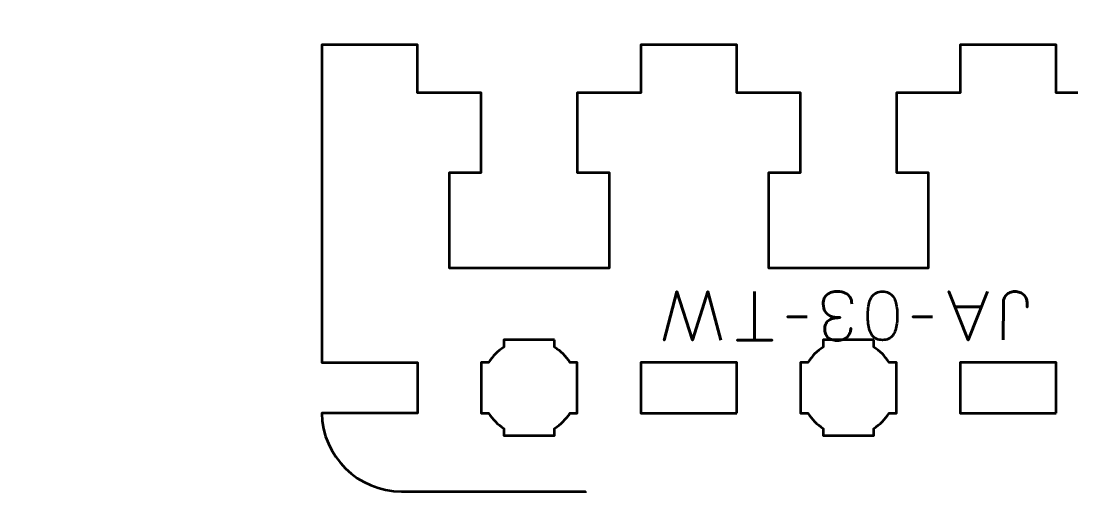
# Model space of a CAD drawing. Header units: centimetres. Extents: x -21 to 0, y -29.7 to 0.
# Drawn here: x -17.58 to -11, y -13.57 to -10.65 of the extents above; entities that cross this region are included whole.
import ezdxf

# ---------------------------------------------------------------- set-up
doc = ezdxf.new("R2010")
doc.units = ezdxf.units.CM
doc.header["$MEASUREMENT"] = 0
doc.layers.add('Layer 1', color=7, linetype='Continuous')

msp = doc.modelspace()

# ---------------------------------------------------------------- linework, layer by layer
at = {"layer": 'Layer 1', "color": 1, "lineweight": 53}
msp.add_open_spline([(-21.00003, -29.19995), (-21.00003, -29.19995), (-21.00003, -3.49992), (-21.00003, -3.49992), (-21.00003, -3.49992), (-21.00003, -3.41709), (-20.93286, -3.34992), (-20.85003, -3.34992), (-20.85003, -3.34992), (-20.7672, -3.34992), (-20.70003, -3.28275), (-20.70003, -3.19992), (-20.70003, -3.19992), (-20.70003, -3.11709), (-20.7672, -3.04992), (-20.85003, -3.04992), (-20.85003, -3.04992), (-20.93286, -3.04992), (-21.00003, -2.98275), (-21.00003, -2.89992), (-21.00003, -2.89992), (-21.00003, -2.81709), (-20.93286, -2.74992), (-20.85003, -2.74992), (-20.85003, -2.74992), (-20.7672, -2.74992), (-20.70003, -2.68275), (-20.70003, -2.59992), (-20.70003, -2.59992), (-20.70003, -2.51709), (-20.7672, -2.44992), (-20.85003, -2.44992), (-20.85003, -2.44992), (-20.93286, -2.44992), (-21.00003, -2.38275), (-21.00003, -2.29992), (-21.00003, -2.29992), (-21.00003, -2.21709), (-20.93286, -2.14992), (-20.85003, -2.14992), (-20.85003, -2.14992), (-20.7672, -2.14992), (-20.70003, -2.08275), (-20.70003, -1.99992), (-20.70003, -1.99992), (-20.70003, -1.91709), (-20.7672, -1.84992), (-20.85003, -1.84992), (-20.85003, -1.84992), (-20.93286, -1.84992), (-21.00003, -1.78275), (-21.00003, -1.69992), (-21.00003, -1.69992), (-21.00003, -1.61709), (-20.93286, -1.54992), (-20.85003, -1.54992), (-20.85003, -1.54992), (-20.7672, -1.54992), (-20.70003, -1.48275), (-20.70003, -1.39992), (-20.70003, -1.39992), (-20.70003, -1.31709), (-20.7672, -1.24992), (-20.85003, -1.24992), (-20.85003, -1.24992), (-20.93286, -1.24992), (-21.00003, -1.18275), (-21.00003, -1.09992), (-21.00003, -1.09992), (-21.00003, -1.09992), (-21.00003, -0.49992), (-21.00003, -0.49992), (-21.00003, -0.49992), (-21.00003, -0.22295), (-20.77694, 0.00004), (-20.49994, 0.00004), (-20.49994, 0.00004), (-20.49994, 0.00004), (-0.50008, 0.00004), (-0.50008, 0.00004), (-0.50008, 0.00004), (-0.22294, 0.00004), (0.00002, -0.22295), (0.00002, -0.49992), (0.00002, -0.49992), (0.00002, -0.49992), (0.00002, -29.19995), (0.00002, -29.19995), (0.00002, -29.19995), (0.00002, -29.47695), (-0.22294, -29.70004), (-0.50008, -29.70004), (-0.50008, -29.70004), (-0.50008, -29.70004), (-20.49994, -29.70004), (-20.49994, -29.70004), (-20.49994, -29.70004), (-20.77694, -29.70004), (-21.00003, -29.47695), (-21.00003, -29.19995)], degree=3, knots=[0, 0, 0, 0, 0.04, 0.04, 0.04, 0.04, 0.08, 0.08, 0.08, 0.08, 0.12, 0.12, 0.12, 0.12, 0.16, 0.16, 0.16, 0.16, 0.2, 0.2, 0.2, 0.2, 0.24, 0.24, 0.24, 0.24, 0.28, 0.28, 0.28, 0.28, 0.32, 0.32, 0.32, 0.32, 0.36, 0.36, 0.36, 0.36, 0.4, 0.4, 0.4, 0.4, 0.44, 0.44, 0.44, 0.44, 0.48, 0.48, 0.48, 0.48, 0.52, 0.52, 0.52, 0.52, 0.56, 0.56, 0.56, 0.56, 0.6, 0.6, 0.6, 0.6, 0.64, 0.64, 0.64, 0.64, 0.68, 0.68, 0.68, 0.68, 0.72, 0.72, 0.72, 0.72, 0.76, 0.76, 0.76, 0.76, 0.8, 0.8, 0.8, 0.8, 0.84, 0.84, 0.84, 0.84, 0.88, 0.88, 0.88, 0.88, 0.92, 0.92, 0.92, 0.92, 0.96, 0.96, 0.96, 0.96, 1, 1, 1, 1], dxfattribs=at)
at = {"layer": 'Layer 1', "lineweight": 53}
for points, knots in [([(-11.24995, -15.59999), (-10.97386, -15.59999), (-10.74995, -15.37608), (-10.74995, -15.09999), (-10.74995, -15.09999), (-10.74995, -15.09999), (-10.74995, -13.59999), (-10.74995, -13.59999), (-10.74995, -13.59999), (-10.74995, -13.59999), (-9.5999, -13.59999), (-9.5999, -13.59999), (-9.5999, -13.59999), (-9.32674, -13.59999), (-9.10468, -13.38079), (-9.1, -13.10874), (-9.1, -13.10874), (-9.1, -13.10874), (-9.6999, -13.10874), (-9.6999, -13.10874), (-9.6999, -13.10874), (-9.6999, -13.10874), (-9.6999, -12.79124), (-9.6999, -12.79124), (-9.6999, -12.79124), (-9.6999, -12.79124), (-9.10182, -12.79124), (-9.10182, -12.79124), (-9.10182, -12.79124), (-9.10182, -12.79124), (-9.1124, -10.79999), (-9.1124, -10.79999), (-9.1124, -10.79999), (-9.1124, -10.79999), (-9.6999, -10.79999), (-9.6999, -10.79999), (-9.6999, -10.79999), (-9.6999, -10.79999), (-9.6999, -11.09999), (-9.6999, -11.09999), (-9.6999, -11.09999), (-9.6999, -11.09999), (-10.09991, -11.09999), (-10.09991, -11.09999), (-10.09991, -11.09999), (-10.09991, -11.09999), (-10.09991, -11.59999), (-10.09991, -11.59999), (-10.09991, -11.59999), (-10.09991, -11.59999), (-9.89991, -11.6), (-9.89991, -11.6), (-9.89991, -11.6), (-9.89991, -11.6), (-9.89991, -12.19999), (-9.89991, -12.19999), (-9.89991, -12.19999), (-10.28324, -12.19999), (-10.51659, -12.19999), (-10.89992, -12.19999), (-10.89992, -12.19999), (-10.89992, -12.19999), (-10.89992, -11.6), (-10.89992, -11.6), (-10.89992, -11.6), (-10.89992, -11.6), (-10.69992, -11.59999), (-10.69992, -11.59999), (-10.69992, -11.59999), (-10.69992, -11.59999), (-10.69992, -11.09998), (-10.69992, -11.09998), (-10.69992, -11.09998), (-10.69992, -11.09998), (-11.09993, -11.09999), (-11.09993, -11.09999), (-11.09993, -11.09999), (-11.09993, -11.09999), (-11.09993, -10.79999), (-11.09993, -10.79999), (-11.09993, -10.79999), (-11.09993, -10.79999), (-11.69994, -10.79999), (-11.69994, -10.79999), (-11.69994, -10.79999), (-11.69994, -10.79999), (-11.69994, -11.09999), (-11.69994, -11.09999), (-11.69994, -11.09999), (-11.69994, -11.09999), (-12.09994, -11.09999), (-12.09994, -11.09999), (-12.09994, -11.09999), (-12.09994, -11.09999), (-12.09994, -11.59999), (-12.09994, -11.59999), (-12.09994, -11.59999), (-12.09994, -11.59999), (-11.89994, -11.6), (-11.89994, -11.6), (-11.89994, -11.6), (-11.89994, -11.6), (-11.89994, -12.19999), (-11.89994, -12.19999), (-11.89994, -12.19999), (-12.28328, -12.19999), (-12.51662, -12.19999), (-12.89996, -12.19999), (-12.89996, -12.19999), (-12.89996, -12.19999), (-12.89996, -11.6), (-12.89996, -11.6), (-12.89996, -11.6), (-12.89996, -11.6), (-12.69996, -11.59999), (-12.69996, -11.59999), (-12.69996, -11.59999), (-12.69996, -11.59999), (-12.69996, -11.09998), (-12.69996, -11.09998), (-12.69996, -11.09998), (-12.69996, -11.09998), (-13.09996, -11.09999), (-13.09996, -11.09999), (-13.09996, -11.09999), (-13.09996, -11.09999), (-13.09996, -10.79999), (-13.09996, -10.79999), (-13.09996, -10.79999), (-13.09996, -10.79999), (-13.69997, -10.79999), (-13.69997, -10.79999), (-13.69997, -10.79999), (-13.69997, -10.79999), (-13.69997, -11.09999), (-13.69997, -11.09999), (-13.69997, -11.09999), (-13.69997, -11.09999), (-14.09998, -11.09999), (-14.09998, -11.09999), (-14.09998, -11.09999), (-14.09998, -11.09999), (-14.09998, -11.59999), (-14.09998, -11.59999), (-14.09998, -11.59999), (-14.09998, -11.59999), (-13.89998, -11.6), (-13.89998, -11.6), (-13.89998, -11.6), (-13.89998, -11.6), (-13.89998, -12.19999), (-13.89998, -12.19999), (-13.89998, -12.19999), (-14.28331, -12.19999), (-14.51666, -12.19999), (-14.89999, -12.19999), (-14.89999, -12.19999), (-14.89999, -12.19999), (-14.89999, -11.6), (-14.89999, -11.6), (-14.89999, -11.6), (-14.89999, -11.6), (-14.69999, -11.59999), (-14.69999, -11.59999), (-14.69999, -11.59999), (-14.69999, -11.59999), (-14.69999, -11.09998), (-14.69999, -11.09998), (-14.69999, -11.09998), (-14.69999, -11.09998), (-15.1, -11.09999), (-15.1, -11.09999), (-15.1, -11.09999), (-15.1, -11.09999), (-15.1, -10.79999), (-15.1, -10.79999), (-15.1, -10.79999), (-15.1, -10.79999), (-15.70001, -10.79999), (-15.70001, -10.79999), (-15.70001, -10.79999), (-15.70001, -10.79999), (-15.70001, -11.09999), (-15.70001, -11.09999), (-15.70001, -11.09999), (-15.70001, -11.09999), (-15.70001, -11.09998), (-15.70001, -11.09998), (-15.70001, -11.09998), (-15.70001, -11.09998), (-15.70001, -12.79124), (-15.70001, -12.79124), (-15.70001, -12.79124), (-15.70001, -12.79124), (-15.1, -12.79124), (-15.1, -12.79124), (-15.1, -12.79124), (-15.1, -12.79124), (-15.1, -13.10874), (-15.1, -13.10874), (-15.1, -13.10874), (-15.1, -13.10874), (-15.6999, -13.10874), (-15.6999, -13.10874), (-15.6999, -13.10874), (-15.69522, -13.38079), (-15.47316, -13.59999), (-15.2, -13.59999), (-15.2, -13.59999), (-15.2, -13.59999), (-14.04995, -13.59999), (-14.04995, -13.59999), (-14.04995, -13.59999), (-14.04995, -13.59999), (-14.04995, -15.09999), (-14.04995, -15.09999), (-14.04995, -15.09999), (-14.04995, -15.37608), (-13.82604, -15.59999), (-13.54995, -15.59999)], [0, 0, 0, 0, 0.0181818, 0.0181818, 0.0181818, 0.0181818, 0.0363636, 0.0363636, 0.0363636, 0.0363636, 0.0545455, 0.0545455, 0.0545455, 0.0545455, 0.0727273, 0.0727273, 0.0727273, 0.0727273, 0.0909091, 0.0909091, 0.0909091, 0.0909091, 0.1090909, 0.1090909, 0.1090909, 0.1090909, 0.1272727, 0.1272727, 0.1272727, 0.1272727, 0.1454545, 0.1454545, 0.1454545, 0.1454545, 0.1636364, 0.1636364, 0.1636364, 0.1636364, 0.1818182, 0.1818182, 0.1818182, 0.1818182, 0.2, 0.2, 0.2, 0.2, 0.2181818, 0.2181818, 0.2181818, 0.2181818, 0.2363636, 0.2363636, 0.2363636, 0.2363636, 0.2545455, 0.2545455, 0.2545455, 0.2545455, 0.2727273, 0.2727273, 0.2727273, 0.2727273, 0.2909091, 0.2909091, 0.2909091, 0.2909091, 0.3090909, 0.3090909, 0.3090909, 0.3090909, 0.3272727, 0.3272727, 0.3272727, 0.3272727, 0.3454545, 0.3454545, 0.3454545, 0.3454545, 0.3636364, 0.3636364, 0.3636364, 0.3636364, 0.3818182, 0.3818182, 0.3818182, 0.3818182, 0.4, 0.4, 0.4, 0.4, 0.4181818, 0.4181818, 0.4181818, 0.4181818, 0.4363636, 0.4363636, 0.4363636, 0.4363636, 0.4545455, 0.4545455, 0.4545455, 0.4545455, 0.4727273, 0.4727273, 0.4727273, 0.4727273, 0.4909091, 0.4909091, 0.4909091, 0.4909091, 0.5090909, 0.5090909, 0.5090909, 0.5090909, 0.5272727, 0.5272727, 0.5272727, 0.5272727, 0.5454545, 0.5454545, 0.5454545, 0.5454545, 0.5636364, 0.5636364, 0.5636364, 0.5636364, 0.5818182, 0.5818182, 0.5818182, 0.5818182, 0.6, 0.6, 0.6, 0.6, 0.6181818, 0.6181818, 0.6181818, 0.6181818, 0.6363636, 0.6363636, 0.6363636, 0.6363636, 0.6545455, 0.6545455, 0.6545455, 0.6545455, 0.6727273, 0.6727273, 0.6727273, 0.6727273, 0.6909091, 0.6909091, 0.6909091, 0.6909091, 0.7090909, 0.7090909, 0.7090909, 0.7090909, 0.7272727, 0.7272727, 0.7272727, 0.7272727, 0.7454545, 0.7454545, 0.7454545, 0.7454545, 0.7636364, 0.7636364, 0.7636364, 0.7636364, 0.7818182, 0.7818182, 0.7818182, 0.7818182, 0.8, 0.8, 0.8, 0.8, 0.8181818, 0.8181818, 0.8181818, 0.8181818, 0.8363636, 0.8363636, 0.8363636, 0.8363636, 0.8545455, 0.8545455, 0.8545455, 0.8545455, 0.8727273, 0.8727273, 0.8727273, 0.8727273, 0.8909091, 0.8909091, 0.8909091, 0.8909091, 0.9090909, 0.9090909, 0.9090909, 0.9090909, 0.9272727, 0.9272727, 0.9272727, 0.9272727, 0.9454545, 0.9454545, 0.9454545, 0.9454545, 0.9636364, 0.9636364, 0.9636364, 0.9636364, 0.9818182, 0.9818182, 0.9818182, 0.9818182, 1, 1, 1, 1]), ([(-14.24123, -12.64999), (-14.24123, -12.64999), (-14.24123, -12.69543), (-14.24123, -12.69543), (-14.24123, -12.69543), (-14.20247, -12.71966), (-14.16965, -12.75249), (-14.14542, -12.79124), (-14.14542, -12.79124), (-14.14542, -12.79124), (-14.09998, -12.79124), (-14.09998, -12.79124), (-14.09998, -12.79124), (-14.09998, -12.79124), (-14.09998, -12.94999), (-14.09998, -12.94999), (-14.09998, -12.94999), (-14.09998, -12.94999), (-14.09998, -13.10874), (-14.09998, -13.10874), (-14.09998, -13.10874), (-14.09998, -13.10874), (-14.14542, -13.10874), (-14.14542, -13.10874), (-14.14542, -13.10874), (-14.16965, -13.14749), (-14.20247, -13.18032), (-14.24123, -13.20455), (-14.24123, -13.20455), (-14.24123, -13.20455), (-14.24123, -13.24999), (-14.24123, -13.24999), (-14.24123, -13.24999), (-14.24123, -13.24999), (-14.39998, -13.24999), (-14.39998, -13.24999), (-14.39998, -13.24999), (-14.39998, -13.24999), (-14.55874, -13.24999), (-14.55874, -13.24999), (-14.55874, -13.24999), (-14.55874, -13.24999), (-14.55874, -13.20455), (-14.55874, -13.20455), (-14.55874, -13.20455), (-14.5975, -13.18032), (-14.63032, -13.14749), (-14.65455, -13.10874), (-14.65455, -13.10874), (-14.65455, -13.10874), (-14.69999, -13.10874), (-14.69999, -13.10874), (-14.69999, -13.10874), (-14.69999, -13.10874), (-14.69999, -12.94999), (-14.69999, -12.94999), (-14.69999, -12.94999), (-14.69999, -12.94999), (-14.69999, -12.79124), (-14.69999, -12.79124), (-14.69999, -12.79124), (-14.69999, -12.79124), (-14.65455, -12.79124), (-14.65455, -12.79124), (-14.65455, -12.79124), (-14.63032, -12.75249), (-14.5975, -12.71966), (-14.55874, -12.69543), (-14.55874, -12.69543), (-14.55874, -12.69543), (-14.55874, -12.64999), (-14.55874, -12.64999), (-14.55874, -12.64999), (-14.55874, -12.64999), (-14.39998, -12.64999), (-14.39998, -12.64999), (-14.39998, -12.64999), (-14.39998, -12.64999), (-14.24123, -12.64999), (-14.24123, -12.64999)], [0, 0, 0, 0, 0.05, 0.05, 0.05, 0.05, 0.1, 0.1, 0.1, 0.1, 0.15, 0.15, 0.15, 0.15, 0.2, 0.2, 0.2, 0.2, 0.25, 0.25, 0.25, 0.25, 0.3, 0.3, 0.3, 0.3, 0.35, 0.35, 0.35, 0.35, 0.4, 0.4, 0.4, 0.4, 0.45, 0.45, 0.45, 0.45, 0.5, 0.5, 0.5, 0.5, 0.55, 0.55, 0.55, 0.55, 0.6, 0.6, 0.6, 0.6, 0.65, 0.65, 0.65, 0.65, 0.7, 0.7, 0.7, 0.7, 0.75, 0.75, 0.75, 0.75, 0.8, 0.8, 0.8, 0.8, 0.85, 0.85, 0.85, 0.85, 0.9, 0.9, 0.9, 0.9, 0.95, 0.95, 0.95, 0.95, 1, 1, 1, 1]), ([(-12.2412, -12.64999), (-12.2412, -12.64999), (-12.2412, -12.69543), (-12.2412, -12.69543), (-12.2412, -12.69543), (-12.20244, -12.71966), (-12.16962, -12.75249), (-12.14539, -12.79124), (-12.14539, -12.79124), (-12.14539, -12.79124), (-12.09994, -12.79124), (-12.09994, -12.79124), (-12.09994, -12.79124), (-12.09994, -12.79124), (-12.09994, -12.94999), (-12.09994, -12.94999), (-12.09994, -12.94999), (-12.09994, -12.94999), (-12.09994, -13.10874), (-12.09994, -13.10874), (-12.09994, -13.10874), (-12.09994, -13.10874), (-12.14539, -13.10874), (-12.14539, -13.10874), (-12.14539, -13.10874), (-12.16962, -13.14749), (-12.20244, -13.18032), (-12.2412, -13.20455), (-12.2412, -13.20455), (-12.2412, -13.20455), (-12.2412, -13.24999), (-12.2412, -13.24999), (-12.2412, -13.24999), (-12.2412, -13.24999), (-12.39995, -13.24999), (-12.39995, -13.24999), (-12.39995, -13.24999), (-12.39995, -13.24999), (-12.5587, -13.24999), (-12.5587, -13.24999), (-12.5587, -13.24999), (-12.5587, -13.24999), (-12.5587, -13.20455), (-12.5587, -13.20455), (-12.5587, -13.20455), (-12.59746, -13.18032), (-12.63028, -13.14749), (-12.65451, -13.10874), (-12.65451, -13.10874), (-12.65451, -13.10874), (-12.69996, -13.10874), (-12.69996, -13.10874), (-12.69996, -13.10874), (-12.69996, -13.10874), (-12.69996, -12.94999), (-12.69996, -12.94999), (-12.69996, -12.94999), (-12.69996, -12.94999), (-12.69996, -12.79124), (-12.69996, -12.79124), (-12.69996, -12.79124), (-12.69996, -12.79124), (-12.65451, -12.79124), (-12.65451, -12.79124), (-12.65451, -12.79124), (-12.63028, -12.75249), (-12.59746, -12.71966), (-12.5587, -12.69543), (-12.5587, -12.69543), (-12.5587, -12.69543), (-12.5587, -12.64999), (-12.5587, -12.64999), (-12.5587, -12.64999), (-12.5587, -12.64999), (-12.39995, -12.64999), (-12.39995, -12.64999), (-12.39995, -12.64999), (-12.39995, -12.64999), (-12.2412, -12.64999), (-12.2412, -12.64999)], [0, 0, 0, 0, 0.05, 0.05, 0.05, 0.05, 0.1, 0.1, 0.1, 0.1, 0.15, 0.15, 0.15, 0.15, 0.2, 0.2, 0.2, 0.2, 0.25, 0.25, 0.25, 0.25, 0.3, 0.3, 0.3, 0.3, 0.35, 0.35, 0.35, 0.35, 0.4, 0.4, 0.4, 0.4, 0.45, 0.45, 0.45, 0.45, 0.5, 0.5, 0.5, 0.5, 0.55, 0.55, 0.55, 0.55, 0.6, 0.6, 0.6, 0.6, 0.65, 0.65, 0.65, 0.65, 0.7, 0.7, 0.7, 0.7, 0.75, 0.75, 0.75, 0.75, 0.8, 0.8, 0.8, 0.8, 0.85, 0.85, 0.85, 0.85, 0.9, 0.9, 0.9, 0.9, 0.95, 0.95, 0.95, 0.95, 1, 1, 1, 1]), ([(-13.09996, -13.10874), (-13.09996, -13.10874), (-13.69997, -13.10874), (-13.69997, -13.10874), (-13.69997, -13.10874), (-13.69997, -13.10874), (-13.69997, -12.79124), (-13.69997, -12.79124), (-13.69997, -12.79124), (-13.69997, -12.79124), (-13.09996, -12.79124), (-13.09996, -12.79124), (-13.09996, -12.79124), (-13.09996, -12.79124), (-13.09996, -13.10874), (-13.09996, -13.10874)], [0, 0, 0, 0, 0.25, 0.25, 0.25, 0.25, 0.5, 0.5, 0.5, 0.5, 0.75, 0.75, 0.75, 0.75, 1, 1, 1, 1]), ([(-11.09993, -13.10874), (-11.09993, -13.10874), (-11.69994, -13.10874), (-11.69994, -13.10874), (-11.69994, -13.10874), (-11.69994, -13.10874), (-11.69994, -12.79124), (-11.69994, -12.79124), (-11.69994, -12.79124), (-11.69994, -12.79124), (-11.09993, -12.79124), (-11.09993, -12.79124), (-11.09993, -12.79124), (-11.09993, -12.79124), (-11.09993, -13.10874), (-11.09993, -13.10874)], [0, 0, 0, 0, 0.25, 0.25, 0.25, 0.25, 0.5, 0.5, 0.5, 0.5, 0.75, 0.75, 0.75, 0.75, 1, 1, 1, 1])]:
    msp.add_open_spline(points, degree=3, knots=knots, dxfattribs=at)
at = {"layer": 'Layer 1', "color": 5, "lineweight": 53}
for points, knots in [([(-13.20026, -12.65132), (-13.20026, -12.65132), (-13.28069, -12.3461), (-13.28069, -12.3461), (-13.28069, -12.3461), (-13.28069, -12.3461), (-13.37763, -12.65132), (-13.37763, -12.65132), (-13.37763, -12.65132), (-13.37763, -12.65132), (-13.47459, -12.3461), (-13.47459, -12.3461), (-13.47459, -12.3461), (-13.47459, -12.3461), (-13.55502, -12.65132), (-13.55502, -12.65132), (-13.55502, -12.65132), (-13.55502, -12.65132), (-13.47459, -12.3461), (-13.47459, -12.3461), (-13.47459, -12.3461), (-13.47459, -12.3461), (-13.37763, -12.65132), (-13.37763, -12.65132), (-13.37763, -12.65132), (-13.37763, -12.65132), (-13.28069, -12.3461), (-13.28069, -12.3461), (-13.28069, -12.3461), (-13.28069, -12.3461), (-13.20026, -12.65132), (-13.20026, -12.65132)], [0, 0, 0, 0, 0.125, 0.125, 0.125, 0.125, 0.25, 0.25, 0.25, 0.25, 0.375, 0.375, 0.375, 0.375, 0.5, 0.5, 0.5, 0.5, 0.625, 0.625, 0.625, 0.625, 0.75, 0.75, 0.75, 0.75, 0.875, 0.875, 0.875, 0.875, 1, 1, 1, 1]), ([(-12.98775, -12.3461), (-12.98775, -12.3461), (-12.98775, -12.65132), (-12.98775, -12.65132), (-12.98775, -12.65132), (-12.98775, -12.65132), (-12.87811, -12.65132), (-12.87811, -12.65132), (-12.87811, -12.65132), (-12.87811, -12.65132), (-13.09824, -12.65132), (-13.09824, -12.65132), (-13.09824, -12.65132), (-13.09824, -12.65132), (-12.98775, -12.65132), (-12.98775, -12.65132), (-12.98775, -12.65132), (-12.98775, -12.65132), (-12.98775, -12.3461), (-12.98775, -12.3461)], [0, 0, 0, 0, 0.2, 0.2, 0.2, 0.2, 0.4, 0.4, 0.4, 0.4, 0.6, 0.6, 0.6, 0.6, 0.8, 0.8, 0.8, 0.8, 1, 1, 1, 1]), ([(-12.37942, -12.42272), (-12.37949, -12.40748), (-12.38302, -12.39422), (-12.39, -12.38272), (-12.39, -12.38272), (-12.39699, -12.37129), (-12.40694, -12.36233), (-12.41992, -12.35591), (-12.41992, -12.35591), (-12.4329, -12.34949), (-12.44849, -12.34624), (-12.46663, -12.3461), (-12.46663, -12.3461), (-12.48024, -12.3461), (-12.49259, -12.34751), (-12.50381, -12.35047), (-12.50381, -12.35047), (-12.51496, -12.35344), (-12.52455, -12.35802), (-12.53267, -12.3643), (-12.53267, -12.3643), (-12.54078, -12.37058), (-12.54699, -12.3787), (-12.55143, -12.38857), (-12.55143, -12.38857), (-12.55581, -12.39852), (-12.55799, -12.41045), (-12.55806, -12.42442), (-12.55806, -12.42442), (-12.55814, -12.44304), (-12.55433, -12.45878), (-12.54678, -12.47155), (-12.54678, -12.47155), (-12.53923, -12.48432), (-12.52751, -12.49391), (-12.51178, -12.50047), (-12.51178, -12.50047), (-12.49605, -12.50704), (-12.47587, -12.51035), (-12.45139, -12.51035), (-12.45139, -12.51035), (-12.46966, -12.51028), (-12.48497, -12.51197), (-12.49746, -12.51543), (-12.49746, -12.51543), (-12.50988, -12.51889), (-12.51982, -12.52376), (-12.5273, -12.53011), (-12.5273, -12.53011), (-12.53478, -12.53639), (-12.54021, -12.54387), (-12.54346, -12.55247), (-12.54346, -12.55247), (-12.54678, -12.56101), (-12.5484, -12.57039), (-12.54833, -12.58062), (-12.54833, -12.58062), (-12.5484, -12.59086), (-12.54699, -12.60031), (-12.54417, -12.60906), (-12.54417, -12.60906), (-12.54141, -12.61781), (-12.5369, -12.6255), (-12.53076, -12.63206), (-12.53076, -12.63206), (-12.52462, -12.63862), (-12.51651, -12.64377), (-12.50656, -12.64744), (-12.50656, -12.64744), (-12.49654, -12.65111), (-12.48433, -12.65294), (-12.47001, -12.65301), (-12.47001, -12.65301), (-12.45576, -12.65294), (-12.44327, -12.65083), (-12.43269, -12.64673), (-12.43269, -12.64673), (-12.42203, -12.64264), (-12.41329, -12.63707), (-12.40623, -12.62994), (-12.40623, -12.62994), (-12.39925, -12.62282), (-12.39402, -12.6147), (-12.39057, -12.60553), (-12.39057, -12.60553), (-12.38704, -12.59636), (-12.38535, -12.58662), (-12.38535, -12.57639), (-12.38535, -12.57639), (-12.38535, -12.58662), (-12.38704, -12.59636), (-12.39057, -12.60553), (-12.39057, -12.60553), (-12.39402, -12.6147), (-12.39925, -12.62282), (-12.40623, -12.62994), (-12.40623, -12.62994), (-12.41329, -12.63707), (-12.42203, -12.64264), (-12.43269, -12.64673), (-12.43269, -12.64673), (-12.44327, -12.65083), (-12.45576, -12.65294), (-12.47001, -12.65301), (-12.47001, -12.65301), (-12.48433, -12.65294), (-12.49654, -12.65111), (-12.50656, -12.64744), (-12.50656, -12.64744), (-12.51651, -12.64377), (-12.52462, -12.63862), (-12.53076, -12.63206), (-12.53076, -12.63206), (-12.5369, -12.6255), (-12.54141, -12.61781), (-12.54417, -12.60906), (-12.54417, -12.60906), (-12.54699, -12.60031), (-12.5484, -12.59086), (-12.54833, -12.58062), (-12.54833, -12.58062), (-12.5484, -12.57039), (-12.54678, -12.56101), (-12.54346, -12.55247), (-12.54346, -12.55247), (-12.54021, -12.54387), (-12.53478, -12.53639), (-12.5273, -12.53011), (-12.5273, -12.53011), (-12.51982, -12.52376), (-12.50988, -12.51889), (-12.49746, -12.51543), (-12.49746, -12.51543), (-12.48497, -12.51197), (-12.46966, -12.51028), (-12.45139, -12.51035), (-12.45139, -12.51035), (-12.47587, -12.51035), (-12.49605, -12.50704), (-12.51178, -12.50047), (-12.51178, -12.50047), (-12.52751, -12.49391), (-12.53923, -12.48432), (-12.54678, -12.47155), (-12.54678, -12.47155), (-12.55433, -12.45878), (-12.55814, -12.44304), (-12.55806, -12.42442), (-12.55806, -12.42442), (-12.55799, -12.41045), (-12.55581, -12.39852), (-12.55143, -12.38857), (-12.55143, -12.38857), (-12.54699, -12.3787), (-12.54078, -12.37058), (-12.53267, -12.3643), (-12.53267, -12.3643), (-12.52455, -12.35802), (-12.51496, -12.35344), (-12.50381, -12.35047), (-12.50381, -12.35047), (-12.49259, -12.34751), (-12.48024, -12.3461), (-12.46663, -12.3461), (-12.46663, -12.3461), (-12.44849, -12.34624), (-12.4329, -12.34949), (-12.41992, -12.35591), (-12.41992, -12.35591), (-12.40694, -12.36233), (-12.39699, -12.37129), (-12.39, -12.38272), (-12.39, -12.38272), (-12.38302, -12.39422), (-12.37949, -12.40748), (-12.37942, -12.42272)], [0, 0, 0, 0, 0.0227273, 0.0227273, 0.0227273, 0.0227273, 0.0454545, 0.0454545, 0.0454545, 0.0454545, 0.0681818, 0.0681818, 0.0681818, 0.0681818, 0.0909091, 0.0909091, 0.0909091, 0.0909091, 0.1136364, 0.1136364, 0.1136364, 0.1136364, 0.1363636, 0.1363636, 0.1363636, 0.1363636, 0.1590909, 0.1590909, 0.1590909, 0.1590909, 0.1818182, 0.1818182, 0.1818182, 0.1818182, 0.2045455, 0.2045455, 0.2045455, 0.2045455, 0.2272727, 0.2272727, 0.2272727, 0.2272727, 0.25, 0.25, 0.25, 0.25, 0.2727273, 0.2727273, 0.2727273, 0.2727273, 0.2954545, 0.2954545, 0.2954545, 0.2954545, 0.3181818, 0.3181818, 0.3181818, 0.3181818, 0.3409091, 0.3409091, 0.3409091, 0.3409091, 0.3636364, 0.3636364, 0.3636364, 0.3636364, 0.3863636, 0.3863636, 0.3863636, 0.3863636, 0.4090909, 0.4090909, 0.4090909, 0.4090909, 0.4318182, 0.4318182, 0.4318182, 0.4318182, 0.4545455, 0.4545455, 0.4545455, 0.4545455, 0.4772727, 0.4772727, 0.4772727, 0.4772727, 0.5, 0.5, 0.5, 0.5, 0.5227273, 0.5227273, 0.5227273, 0.5227273, 0.5454545, 0.5454545, 0.5454545, 0.5454545, 0.5681818, 0.5681818, 0.5681818, 0.5681818, 0.5909091, 0.5909091, 0.5909091, 0.5909091, 0.6136364, 0.6136364, 0.6136364, 0.6136364, 0.6363636, 0.6363636, 0.6363636, 0.6363636, 0.6590909, 0.6590909, 0.6590909, 0.6590909, 0.6818182, 0.6818182, 0.6818182, 0.6818182, 0.7045455, 0.7045455, 0.7045455, 0.7045455, 0.7272727, 0.7272727, 0.7272727, 0.7272727, 0.75, 0.75, 0.75, 0.75, 0.7727273, 0.7727273, 0.7727273, 0.7727273, 0.7954545, 0.7954545, 0.7954545, 0.7954545, 0.8181818, 0.8181818, 0.8181818, 0.8181818, 0.8409091, 0.8409091, 0.8409091, 0.8409091, 0.8636364, 0.8636364, 0.8636364, 0.8636364, 0.8863636, 0.8863636, 0.8863636, 0.8863636, 0.9090909, 0.9090909, 0.9090909, 0.9090909, 0.9318182, 0.9318182, 0.9318182, 0.9318182, 0.9545455, 0.9545455, 0.9545455, 0.9545455, 0.9772727, 0.9772727, 0.9772727, 0.9772727, 1, 1, 1, 1]), ([(-12.1868, -12.3461), (-12.20161, -12.34617), (-12.21438, -12.34878), (-12.22504, -12.35386), (-12.22504, -12.35386), (-12.23562, -12.35894), (-12.24444, -12.36621), (-12.25149, -12.37545), (-12.25149, -12.37545), (-12.25848, -12.38476), (-12.26398, -12.39577), (-12.26807, -12.40847), (-12.26807, -12.40847), (-12.2721, -12.42117), (-12.27499, -12.43507), (-12.27661, -12.45031), (-12.27661, -12.45031), (-12.27831, -12.46555), (-12.27915, -12.48157), (-12.27908, -12.4985), (-12.27908, -12.4985), (-12.27915, -12.51536), (-12.27831, -12.53138), (-12.27661, -12.54655), (-12.27661, -12.54655), (-12.27499, -12.56172), (-12.2721, -12.57569), (-12.26807, -12.58839), (-12.26807, -12.58839), (-12.26398, -12.60102), (-12.25848, -12.61202), (-12.25149, -12.62141), (-12.25149, -12.62141), (-12.24444, -12.63072), (-12.23562, -12.63799), (-12.22504, -12.64307), (-12.22504, -12.64307), (-12.21438, -12.64822), (-12.20161, -12.65083), (-12.1868, -12.6509), (-12.1868, -12.6509), (-12.17198, -12.65083), (-12.15921, -12.64822), (-12.14855, -12.64307), (-12.14855, -12.64307), (-12.13797, -12.63799), (-12.12915, -12.63072), (-12.1221, -12.62141), (-12.1221, -12.62141), (-12.11511, -12.61202), (-12.10961, -12.60102), (-12.10552, -12.58839), (-12.10552, -12.58839), (-12.10149, -12.57569), (-12.0986, -12.56172), (-12.09698, -12.54655), (-12.09698, -12.54655), (-12.09529, -12.53138), (-12.09444, -12.51536), (-12.09451, -12.4985), (-12.09451, -12.4985), (-12.09444, -12.48157), (-12.09529, -12.46555), (-12.09698, -12.45031), (-12.09698, -12.45031), (-12.0986, -12.43507), (-12.10149, -12.42117), (-12.10552, -12.40847), (-12.10552, -12.40847), (-12.10961, -12.39577), (-12.11511, -12.38476), (-12.1221, -12.37545), (-12.1221, -12.37545), (-12.12915, -12.36621), (-12.13797, -12.35894), (-12.14855, -12.35386), (-12.14855, -12.35386), (-12.15921, -12.34878), (-12.17198, -12.34617), (-12.1868, -12.3461)], [0, 0, 0, 0, 0.05, 0.05, 0.05, 0.05, 0.1, 0.1, 0.1, 0.1, 0.15, 0.15, 0.15, 0.15, 0.2, 0.2, 0.2, 0.2, 0.25, 0.25, 0.25, 0.25, 0.3, 0.3, 0.3, 0.3, 0.35, 0.35, 0.35, 0.35, 0.4, 0.4, 0.4, 0.4, 0.45, 0.45, 0.45, 0.45, 0.5, 0.5, 0.5, 0.5, 0.55, 0.55, 0.55, 0.55, 0.6, 0.6, 0.6, 0.6, 0.65, 0.65, 0.65, 0.65, 0.7, 0.7, 0.7, 0.7, 0.75, 0.75, 0.75, 0.75, 0.8, 0.8, 0.8, 0.8, 0.85, 0.85, 0.85, 0.85, 0.9, 0.9, 0.9, 0.9, 0.95, 0.95, 0.95, 0.95, 1, 1, 1, 1]), ([(-12.1868, -12.3461), (-12.20161, -12.34617), (-12.21438, -12.34878), (-12.22504, -12.35386), (-12.22504, -12.35386), (-12.23562, -12.35894), (-12.24444, -12.36621), (-12.25149, -12.37545), (-12.25149, -12.37545), (-12.25848, -12.38476), (-12.26398, -12.39577), (-12.26807, -12.40847), (-12.26807, -12.40847), (-12.2721, -12.42117), (-12.27499, -12.43507), (-12.27661, -12.45031), (-12.27661, -12.45031), (-12.27831, -12.46555), (-12.27915, -12.48157), (-12.27908, -12.4985), (-12.27908, -12.4985), (-12.27915, -12.51536), (-12.27831, -12.53138), (-12.27661, -12.54655), (-12.27661, -12.54655), (-12.27499, -12.56172), (-12.2721, -12.57569), (-12.26807, -12.58839), (-12.26807, -12.58839), (-12.26398, -12.60102), (-12.25848, -12.61202), (-12.25149, -12.62141), (-12.25149, -12.62141), (-12.24444, -12.63072), (-12.23562, -12.63799), (-12.22504, -12.64307), (-12.22504, -12.64307), (-12.21438, -12.64822), (-12.20161, -12.65083), (-12.1868, -12.6509), (-12.1868, -12.6509), (-12.17198, -12.65083), (-12.15921, -12.64822), (-12.14855, -12.64307), (-12.14855, -12.64307), (-12.13797, -12.63799), (-12.12915, -12.63072), (-12.1221, -12.62141), (-12.1221, -12.62141), (-12.11511, -12.61202), (-12.10961, -12.60102), (-12.10552, -12.58839), (-12.10552, -12.58839), (-12.10149, -12.57569), (-12.0986, -12.56172), (-12.09698, -12.54655), (-12.09698, -12.54655), (-12.09529, -12.53138), (-12.09444, -12.51536), (-12.09451, -12.4985), (-12.09451, -12.4985), (-12.09444, -12.48157), (-12.09529, -12.46555), (-12.09698, -12.45031), (-12.09698, -12.45031), (-12.0986, -12.43507), (-12.10149, -12.42117), (-12.10552, -12.40847), (-12.10552, -12.40847), (-12.10961, -12.39577), (-12.11511, -12.38476), (-12.1221, -12.37545), (-12.1221, -12.37545), (-12.12915, -12.36621), (-12.13797, -12.35894), (-12.14855, -12.35386), (-12.14855, -12.35386), (-12.15921, -12.34878), (-12.17198, -12.34617), (-12.1868, -12.3461)], [0, 0, 0, 0, 0.05, 0.05, 0.05, 0.05, 0.1, 0.1, 0.1, 0.1, 0.15, 0.15, 0.15, 0.15, 0.2, 0.2, 0.2, 0.2, 0.25, 0.25, 0.25, 0.25, 0.3, 0.3, 0.3, 0.3, 0.35, 0.35, 0.35, 0.35, 0.4, 0.4, 0.4, 0.4, 0.45, 0.45, 0.45, 0.45, 0.5, 0.5, 0.5, 0.5, 0.55, 0.55, 0.55, 0.55, 0.6, 0.6, 0.6, 0.6, 0.65, 0.65, 0.65, 0.65, 0.7, 0.7, 0.7, 0.7, 0.75, 0.75, 0.75, 0.75, 0.8, 0.8, 0.8, 0.8, 0.85, 0.85, 0.85, 0.85, 0.9, 0.9, 0.9, 0.9, 0.95, 0.95, 0.95, 0.95, 1, 1, 1, 1]), ([(-11.52851, -12.3461), (-11.52851, -12.3461), (-11.64958, -12.65132), (-11.64958, -12.65132), (-11.64958, -12.65132), (-11.64958, -12.65132), (-11.77108, -12.3461), (-11.77108, -12.3461), (-11.77108, -12.3461), (-11.77108, -12.3461), (-11.64958, -12.65132), (-11.64958, -12.65132), (-11.64958, -12.65132), (-11.64958, -12.65132), (-11.52851, -12.3461), (-11.52851, -12.3461)], [0, 0, 0, 0, 0.25, 0.25, 0.25, 0.25, 0.5, 0.5, 0.5, 0.5, 0.75, 0.75, 0.75, 0.75, 1, 1, 1, 1]), ([(-11.4303, -12.64963), (-11.4303, -12.64963), (-11.42988, -12.41256), (-11.42988, -12.41256), (-11.42988, -12.41256), (-11.42988, -12.40487), (-11.42825, -12.39711), (-11.42515, -12.38942), (-11.42515, -12.38942), (-11.42197, -12.38166), (-11.41732, -12.3746), (-11.41118, -12.36811), (-11.41118, -12.36811), (-11.40497, -12.36169), (-11.39742, -12.35647), (-11.38846, -12.35259), (-11.38846, -12.35259), (-11.37943, -12.34864), (-11.36913, -12.34666), (-11.35749, -12.34652), (-11.35749, -12.34652), (-11.34584, -12.34652), (-11.33533, -12.34843), (-11.32602, -12.35217), (-11.32602, -12.35217), (-11.3167, -12.35598), (-11.30873, -12.36106), (-11.30217, -12.36748), (-11.30217, -12.36748), (-11.29554, -12.3739), (-11.29053, -12.38095), (-11.287, -12.38879), (-11.287, -12.38879), (-11.28347, -12.39662), (-11.28171, -12.40452), (-11.28171, -12.41256), (-11.28171, -12.41256), (-11.28171, -12.41256), (-11.28171, -12.44389), (-11.28171, -12.44389), (-11.28171, -12.44389), (-11.28171, -12.44389), (-11.28171, -12.41256), (-11.28171, -12.41256), (-11.28171, -12.41256), (-11.28171, -12.40452), (-11.28347, -12.39662), (-11.287, -12.38879), (-11.287, -12.38879), (-11.29053, -12.38095), (-11.29554, -12.3739), (-11.30217, -12.36748), (-11.30217, -12.36748), (-11.30873, -12.36106), (-11.3167, -12.35598), (-11.32602, -12.35217), (-11.32602, -12.35217), (-11.33533, -12.34843), (-11.34584, -12.34652), (-11.35749, -12.34652), (-11.35749, -12.34652), (-11.36913, -12.34666), (-11.37943, -12.34864), (-11.38846, -12.35259), (-11.38846, -12.35259), (-11.39742, -12.35647), (-11.40497, -12.36169), (-11.41118, -12.36811), (-11.41118, -12.36811), (-11.41732, -12.3746), (-11.42197, -12.38166), (-11.42515, -12.38942), (-11.42515, -12.38942), (-11.42825, -12.39711), (-11.42988, -12.40487), (-11.42988, -12.41256), (-11.42988, -12.41256), (-11.42988, -12.41256), (-11.4303, -12.64963), (-11.4303, -12.64963)], [0, 0, 0, 0, 0.05, 0.05, 0.05, 0.05, 0.1, 0.1, 0.1, 0.1, 0.15, 0.15, 0.15, 0.15, 0.2, 0.2, 0.2, 0.2, 0.25, 0.25, 0.25, 0.25, 0.3, 0.3, 0.3, 0.3, 0.35, 0.35, 0.35, 0.35, 0.4, 0.4, 0.4, 0.4, 0.45, 0.45, 0.45, 0.45, 0.5, 0.5, 0.5, 0.5, 0.55, 0.55, 0.55, 0.55, 0.6, 0.6, 0.6, 0.6, 0.65, 0.65, 0.65, 0.65, 0.7, 0.7, 0.7, 0.7, 0.75, 0.75, 0.75, 0.75, 0.8, 0.8, 0.8, 0.8, 0.85, 0.85, 0.85, 0.85, 0.9, 0.9, 0.9, 0.9, 0.95, 0.95, 0.95, 0.95, 1, 1, 1, 1]), ([(-11.56661, -12.4422), (-11.56661, -12.4422), (-11.73255, -12.4422), (-11.73255, -12.4422), (-11.73255, -12.4422), (-11.73255, -12.4422), (-11.56661, -12.4422), (-11.56661, -12.4422)], [0, 0, 0, 0, 0.5, 0.5, 0.5, 0.5, 1, 1, 1, 1]), ([(-12.65797, -12.5057), (-12.65797, -12.5057), (-12.78116, -12.5057), (-12.78116, -12.5057), (-12.78116, -12.5057), (-12.78116, -12.5057), (-12.65797, -12.5057), (-12.65797, -12.5057)], [0, 0, 0, 0, 0.5, 0.5, 0.5, 0.5, 1, 1, 1, 1]), ([(-11.87438, -12.5057), (-11.87438, -12.5057), (-11.99757, -12.5057), (-11.99757, -12.5057), (-11.99757, -12.5057), (-11.99757, -12.5057), (-11.87438, -12.5057), (-11.87438, -12.5057)], [0, 0, 0, 0, 0.5, 0.5, 0.5, 0.5, 1, 1, 1, 1])]:
    msp.add_open_spline(points, degree=3, knots=knots, dxfattribs=at)

doc.saveas('drawing.dxf')
